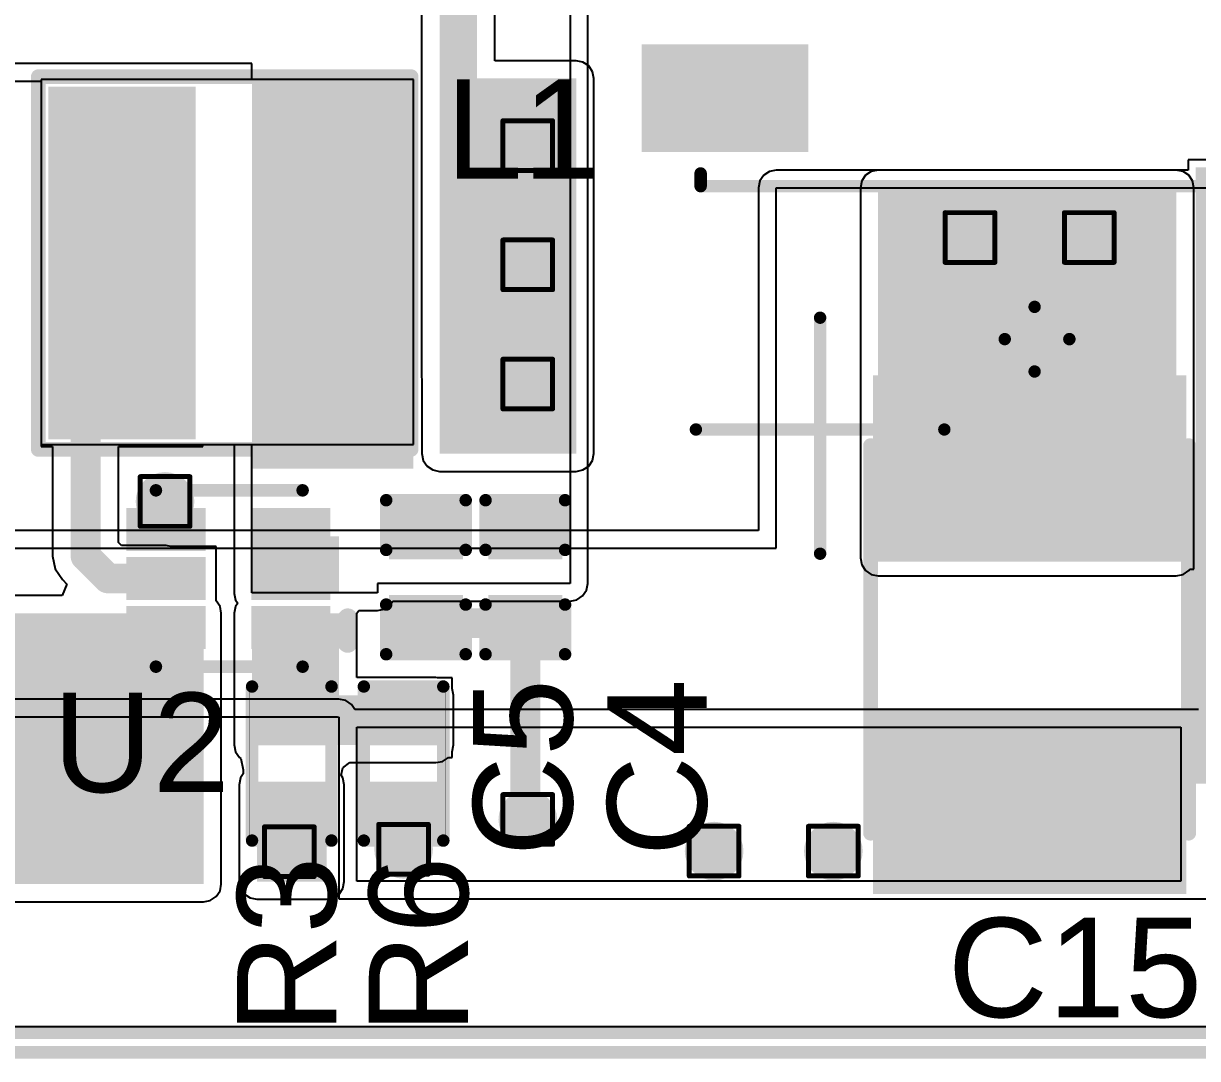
# Model space of a CAD drawing. Header units: inches. Extents: x 0 to 412, y -3 to 50.
# Drawn here: x 53.82 to 65.83, y -0.06 to 10.52 of the extents above; entities that cross this region are included whole.
import ezdxf

# ---------------------------------------------------------------- set-up
doc = ezdxf.new("R2010")
doc.units = ezdxf.units.IN
for name, color, linetype in [('Board_Outline', 56, 'Continuous'), ('Bottom Layer', 5, 'Continuous'), ('Bottom Overlay', 54, 'Continuous'), ('Bottom Solder', 6, 'Continuous'), ('Drill Drawing', 1, 'Continuous'), ('Top Layer', 1, 'Continuous'), ('Top Overlay', 2, 'Continuous'), ('Top Paste', 8, 'Continuous'), ('Top Solder', 216, 'Continuous'), ('Via Holes', 16, 'Continuous')]:
    doc.layers.add(name, color=color, linetype=linetype)
doc.styles.add('Arial', font='', dxfattribs={"height": 0.2})
doc.styles.get('Arial').set_extended_font_data('Arial')

msp = doc.modelspace()

# ---------------------------------------------------------------- hatches: boundary and pattern name
at = {"layer": 'Bottom Layer'}
msp.add_hatch(color=5, dxfattribs=at).paths.add_polyline_path([(58.077, 6.121), (59.474, 6.121), (59.474, 9.957), (58.077, 9.957)])
h = msp.add_hatch(color=5, dxfattribs=at)
edge = h.paths.add_edge_path()
edge.add_arc((58.979, 9.271), 0.3, 0, 360)
h = msp.add_hatch(color=5, dxfattribs=at)
edge = h.paths.add_edge_path()
edge.add_arc((63.5, 8.331), 0.3, 0, 360)
h = msp.add_hatch(color=5, dxfattribs=at)
edge = h.paths.add_edge_path()
edge.add_arc((64.719, 8.331), 0.3, 0, 360)
h = msp.add_hatch(color=5, dxfattribs=at)
edge = h.paths.add_edge_path()
edge.add_arc((58.979, 8.052), 0.3, 0, 360)
h = msp.add_hatch(color=5, dxfattribs=at)
edge = h.paths.add_edge_path()
edge.add_arc((58.979, 6.833), 0.3, 0, 360)
h = msp.add_hatch(color=5, dxfattribs=at)
edge = h.paths.add_edge_path()
edge.add_arc((55.27, 5.632), 0.3, 0, 360)
h = msp.add_hatch(color=5, dxfattribs=at)
edge = h.paths.add_edge_path()
edge.add_arc((58.979, 2.381), 0.3, 0, 360)
h = msp.add_hatch(color=5, dxfattribs=at)
edge = h.paths.add_edge_path()
edge.add_arc((56.54, 2.051), 0.3, 0, 360)
h = msp.add_hatch(color=5, dxfattribs=at)
edge = h.paths.add_edge_path()
edge.add_arc((57.709, 2.076), 0.3, 0, 360)
h = msp.add_hatch(color=5, dxfattribs=at)
edge = h.paths.add_edge_path()
edge.add_arc((60.884, 2.057), 0.3, 0, 360)
h = msp.add_hatch(color=5, dxfattribs=at)
edge = h.paths.add_edge_path()
edge.add_arc((62.103, 2.057), 0.3, 0, 360)
at = {"layer": 'Bottom Solder'}
msp.add_hatch(color=6, dxfattribs=at).paths.add_polyline_path([(65.806, 9.049), (73.459, 9.049), (73.459, 2.746), (65.806, 2.746)])
at = {"layer": 'Top Layer'}
for points in [[(60.246, 10.206), (61.746, 10.206), (61.746, 9.306), (60.246, 9.306)], [(56.159, 5.969), (57.81, 5.969), (57.81, 9.948), (56.159, 9.948)], [(54.18, 9.77), (55.48, 9.77), (55.48, 6.37), (54.18, 6.37)], [(56.28, 9.77), (57.58, 9.77), (57.58, 6.37), (56.28, 6.37)], [(62.56, 5.055), (65.608, 5.055), (65.608, 8.839), (62.56, 8.839)], [(62.61, 6.819), (65.61, 6.819), (65.61, 5.119), (62.61, 5.119)], [(58.255, 5.099), (57.62, 5.099), (57.62, 5.556), (58.255, 5.556)], [(59.271, 5.099), (58.636, 5.099), (58.636, 5.556), (59.271, 5.556)], [(54.945, 5.195), (54.945, 5.495), (55.615, 5.495), (55.615, 5.195)], [(56.221, 5.195), (56.221, 5.495), (56.891, 5.495), (56.891, 5.195)], [(56.159, 4.692), (57.048, 4.692), (57.048, 5.276), (56.159, 5.276)], [(54.945, 4.695), (54.945, 4.995), (55.615, 4.995), (55.615, 4.695)], [(56.221, 4.695), (56.221, 4.995), (56.891, 4.995), (56.891, 4.695)], [(58.255, 4.159), (57.62, 4.159), (57.62, 4.616), (58.255, 4.616)], [(59.271, 4.159), (58.636, 4.159), (58.636, 4.616), (59.271, 4.616)], [(55.664, 4.489), (48.019, 4.489), (48.019, 1.72), (55.664, 1.72)], [(54.945, 4.195), (54.945, 4.495), (55.615, 4.495), (55.615, 4.195)], [(56.159, 3.143), (57.048, 3.143), (57.048, 4.489), (56.159, 4.489)], [(56.221, 4.195), (56.221, 4.495), (56.891, 4.495), (56.891, 4.195)], [(56.21, 3.143), (58.039, 3.143), (58.039, 3.651), (56.21, 3.651)], [(56.248, 3.651), (56.883, 3.651), (56.883, 3.194), (56.248, 3.194)], [(58.026, 3.194), (57.391, 3.194), (57.391, 3.651), (58.026, 3.651)], [(62.61, 3.419), (65.61, 3.419), (65.61, 1.719), (62.61, 1.719)], [(56.21, 1.746), (56.921, 1.746), (56.921, 2.736), (56.21, 2.736)], [(56.248, 2.711), (56.883, 2.711), (56.883, 2.254), (56.248, 2.254)], [(58.026, 2.254), (57.391, 2.254), (57.391, 2.711), (58.026, 2.711)]]:
    msp.add_hatch(color=1, dxfattribs=at).paths.add_polyline_path(points)
h = msp.add_hatch(color=1, dxfattribs=at)
edge = h.paths.add_edge_path()
edge.add_arc((58.979, 9.271), 0.3, 0, 360)
h = msp.add_hatch(color=1, dxfattribs=at)
edge = h.paths.add_edge_path()
edge.add_arc((63.5, 8.331), 0.3, 0, 360)
h = msp.add_hatch(color=1, dxfattribs=at)
edge = h.paths.add_edge_path()
edge.add_arc((64.719, 8.331), 0.3, 0, 360)
h = msp.add_hatch(color=1, dxfattribs=at)
edge = h.paths.add_edge_path()
edge.add_arc((58.979, 8.052), 0.3, 0, 360)
h = msp.add_hatch(color=1, dxfattribs=at)
edge = h.paths.add_edge_path()
edge.add_arc((58.979, 6.833), 0.3, 0, 360)
h = msp.add_hatch(color=1, dxfattribs=at)
edge = h.paths.add_edge_path()
edge.add_arc((55.27, 5.632), 0.3, 0, 360)
h = msp.add_hatch(color=1, dxfattribs=at)
edge = h.paths.add_edge_path()
edge.add_arc((58.979, 2.381), 0.3, 0, 360)
h = msp.add_hatch(color=1, dxfattribs=at)
edge = h.paths.add_edge_path()
edge.add_arc((56.54, 2.051), 0.3, 0, 360)
h = msp.add_hatch(color=1, dxfattribs=at)
edge = h.paths.add_edge_path()
edge.add_arc((57.709, 2.076), 0.3, 0, 360)
h = msp.add_hatch(color=1, dxfattribs=at)
edge = h.paths.add_edge_path()
edge.add_arc((60.884, 2.057), 0.3, 0, 360)
h = msp.add_hatch(color=1, dxfattribs=at)
edge = h.paths.add_edge_path()
edge.add_arc((62.103, 2.057), 0.3, 0, 360)
at = {"layer": 'Top Paste'}
for points in [[(60.246, 10.206), (61.746, 10.206), (61.746, 9.306), (60.246, 9.306)], [(54.18, 9.77), (55.48, 9.77), (55.48, 6.37), (54.18, 6.37)], [(56.28, 9.77), (57.58, 9.77), (57.58, 6.37), (56.28, 6.37)], [(62.61, 6.819), (65.61, 6.819), (65.61, 5.119), (62.61, 5.119)], [(58.255, 5.099), (57.62, 5.099), (57.62, 5.556), (58.255, 5.556)], [(59.271, 5.099), (58.636, 5.099), (58.636, 5.556), (59.271, 5.556)], [(54.945, 5.195), (54.945, 5.495), (55.615, 5.495), (55.615, 5.195)], [(56.221, 5.195), (56.221, 5.495), (56.891, 5.495), (56.891, 5.195)], [(54.945, 4.695), (54.945, 4.995), (55.615, 4.995), (55.615, 4.695)], [(56.221, 4.695), (56.221, 4.995), (56.891, 4.995), (56.891, 4.695)], [(58.255, 4.159), (57.62, 4.159), (57.62, 4.616), (58.255, 4.616)], [(59.271, 4.159), (58.636, 4.159), (58.636, 4.616), (59.271, 4.616)], [(54.945, 4.195), (54.945, 4.495), (55.615, 4.495), (55.615, 4.195)], [(56.221, 4.195), (56.221, 4.495), (56.891, 4.495), (56.891, 4.195)], [(56.248, 3.651), (56.883, 3.651), (56.883, 3.194), (56.248, 3.194)], [(58.026, 3.194), (57.391, 3.194), (57.391, 3.651), (58.026, 3.651)], [(62.61, 3.419), (65.61, 3.419), (65.61, 1.719), (62.61, 1.719)], [(56.248, 2.711), (56.883, 2.711), (56.883, 2.254), (56.248, 2.254)], [(58.026, 2.254), (57.391, 2.254), (57.391, 2.711), (58.026, 2.711)]]:
    msp.add_hatch(color=8, dxfattribs=at).paths.add_polyline_path(points)
at = {"layer": 'Top Solder'}
for points in [[(60.144, 10.307), (61.847, 10.307), (61.847, 9.204), (60.144, 9.204)], [(54.078, 9.872), (55.582, 9.872), (55.582, 6.269), (54.078, 6.269)], [(56.178, 9.872), (57.682, 9.872), (57.682, 6.269), (56.178, 6.269)], [(62.508, 6.921), (65.711, 6.921), (65.711, 5.017), (62.508, 5.017)], [(54.875, 5.125), (54.875, 5.565), (55.685, 5.565), (55.685, 5.125)], [(56.151, 5.125), (56.151, 5.565), (56.961, 5.565), (56.961, 5.125)], [(58.315, 5.039), (57.56, 5.039), (57.56, 5.616), (58.315, 5.616)], [(59.331, 5.039), (58.576, 5.039), (58.576, 5.616), (59.331, 5.616)], [(54.875, 4.625), (54.875, 5.065), (55.685, 5.065), (55.685, 4.625)], [(56.151, 4.625), (56.151, 5.065), (56.961, 5.065), (56.961, 4.625)], [(54.875, 4.125), (54.875, 4.565), (55.685, 4.565), (55.685, 4.125)], [(56.151, 4.125), (56.151, 4.565), (56.961, 4.565), (56.961, 4.125)], [(58.315, 4.099), (57.56, 4.099), (57.56, 4.676), (58.315, 4.676)], [(59.331, 4.099), (58.576, 4.099), (58.576, 4.676), (59.331, 4.676)], [(56.193, 3.706), (56.938, 3.706), (56.938, 3.139), (56.193, 3.139)], [(58.081, 3.139), (57.336, 3.139), (57.336, 3.706), (58.081, 3.706)], [(62.508, 3.521), (65.711, 3.521), (65.711, 1.617), (62.508, 1.617)], [(56.193, 2.766), (56.938, 2.766), (56.938, 2.199), (56.193, 2.199)], [(58.081, 2.199), (57.336, 2.199), (57.336, 2.766), (58.081, 2.766)]]:
    msp.add_hatch(color=216, dxfattribs=at).paths.add_polyline_path(points)
at = {"layer": 'Via Holes'}
h = msp.add_hatch(color=7, dxfattribs=at)
edge = h.paths.add_edge_path()
edge.add_arc((58.979, 9.271), 0.15, 0, 360)
h = msp.add_hatch(color=7, dxfattribs=at)
edge = h.paths.add_edge_path()
edge.add_arc((63.5, 8.331), 0.15, 0, 360)
h = msp.add_hatch(color=7, dxfattribs=at)
edge = h.paths.add_edge_path()
edge.add_arc((64.719, 8.331), 0.15, 0, 360)
h = msp.add_hatch(color=7, dxfattribs=at)
edge = h.paths.add_edge_path()
edge.add_arc((58.979, 8.052), 0.15, 0, 360)
h = msp.add_hatch(color=7, dxfattribs=at)
edge = h.paths.add_edge_path()
edge.add_arc((58.979, 6.833), 0.15, 0, 360)
h = msp.add_hatch(color=7, dxfattribs=at)
edge = h.paths.add_edge_path()
edge.add_arc((55.27, 5.632), 0.15, 0, 360)
h = msp.add_hatch(color=7, dxfattribs=at)
edge = h.paths.add_edge_path()
edge.add_arc((58.979, 2.381), 0.15, 0, 360)
h = msp.add_hatch(color=7, dxfattribs=at)
edge = h.paths.add_edge_path()
edge.add_arc((56.54, 2.051), 0.15, 0, 360)
h = msp.add_hatch(color=7, dxfattribs=at)
edge = h.paths.add_edge_path()
edge.add_arc((57.709, 2.076), 0.15, 0, 360)
h = msp.add_hatch(color=7, dxfattribs=at)
edge = h.paths.add_edge_path()
edge.add_arc((60.884, 2.057), 0.15, 0, 360)
h = msp.add_hatch(color=7, dxfattribs=at)
edge = h.paths.add_edge_path()
edge.add_arc((62.103, 2.057), 0.15, 0, 360)

# ---------------------------------------------------------------- linework, layer by layer
at = {"layer": 'Board_Outline'}
msp.add_lwpolyline([(0, 0, 0.127, 0.127, 0), (83, 0, 0.127, 0.127, 0)], format="xyseb", dxfattribs=at)
at = {"layer": 'Bottom Layer'}
for p, q in [((57.892, 14.679), (57.892, 6.902)), ((58.643, 10.138), (58.643, 13.999)), ((59.474, 10.138), (58.643, 10.138)), ((59.543, 10.124), (59.474, 10.138)), ((59.602, 10.085), (59.543, 10.124)), ((59.642, 10.026), (59.602, 10.085)), ((59.655, 9.957), (59.642, 10.026)), ((59.655, 6.121), (59.655, 9.957)), ((73.535, 9.126), (65.73, 9.126)), ((65.73, 9.126), (65.73, 9.02)), ((61.449, 9.007), (61.391, 8.967)), ((61.519, 9.02), (61.449, 9.007)), ((65.73, 9.02), (61.519, 9.02)), ((61.351, 8.909), (61.338, 8.839)), ((61.391, 8.967), (61.351, 8.909)), ((61.338, 8.839), (61.338, 5.337)), ((61.519, 5.156), (61.519, 8.839)), ((61.519, 8.839), (73.439, 8.839)), ((57.892, 6.902), (57.896, 6.883)), ((57.896, 6.883), (57.896, 6.121)), ((57.896, 6.121), (57.91, 6.052)), ((57.91, 6.052), (57.949, 5.993)), ((59.602, 5.993), (59.642, 6.052)), ((59.642, 6.052), (59.655, 6.121)), ((57.949, 5.993), (58.008, 5.954)), ((58.008, 5.954), (58.077, 5.94)), ((58.077, 5.94), (59.474, 5.94)), ((59.474, 5.94), (59.543, 5.954)), ((59.543, 5.954), (59.602, 5.993)), ((55.171, 5.337), (28.248, 5.337)), ((55.181, 5.335), (55.171, 5.337)), ((55.36, 5.335), (55.181, 5.335)), ((55.37, 5.337), (55.36, 5.335)), ((61.338, 5.337), (55.37, 5.337)), ((28.067, 5.156), (55.171, 5.156)), ((55.171, 5.156), (55.175, 5.154)), ((55.175, 5.154), (55.365, 5.154)), ((55.365, 5.154), (55.37, 5.156)), ((55.37, 5.156), (61.519, 5.156)), ((57.048, 3.61), (47.955, 3.61)), ((57.118, 3.596), (57.048, 3.61)), ((57.177, 3.557), (57.118, 3.596)), ((57.211, 3.505), (57.177, 3.557)), ((65.837, 3.505), (57.211, 3.505)), ((47.973, 3.429), (57.031, 3.429)), ((57.031, 3.429), (57.046, 3.426)), ((57.046, 3.426), (57.048, 3.423)), ((57.048, 3.423), (57.048, 1.568)), ((57.23, 1.749), (57.23, 3.324)), ((57.23, 3.324), (65.656, 3.324)), ((65.656, 3.324), (65.656, 1.749)), ((65.656, 1.749), (57.23, 1.749)), ((57.048, 1.568), (75.768, 1.568)), ((76.911, 0.259), (47.955, 0.259))]:
    msp.add_line(p, q, dxfattribs=at)
msp.add_lwpolyline([(58.268, 6.902, 0.381, 0.381, 0), (58.268, 14.979, 0.381, 0.381, 0)], format="xyseb", dxfattribs=at)
msp.add_lwpolyline([(58.172, 6.902, 0.191, 0.191, 1), (58.363, 6.902, 0.191, 0.191, 1)], format="xyseb", close=True, dxfattribs=at)
at = {"layer": 'Bottom Overlay'}
for points in [[(61.968, 5.098, 0.127, 0.127, 0), (61.968, 7.511, 0.127, 0.127, 0)], [(60.698, 6.368, 0.127, 0.127, 0), (63.238, 6.368, 0.127, 0.127, 0)], [(41.774, 0.198, 0.127, 0.127, 0), (69.063, 0.198, 0.127, 0.127, 0)]]:
    msp.add_lwpolyline(points, format="xyseb", dxfattribs=at)
for points in [[(61.936, 7.511, 0.0635, 0.0635, 1), (61.999, 7.511, 0.0635, 0.0635, 1)], [(60.666, 6.368, 0.0635, 0.0635, 1), (60.729, 6.368, 0.0635, 0.0635, 1)], [(63.206, 6.368, 0.0635, 0.0635, 1), (63.269, 6.368, 0.0635, 0.0635, 1)], [(61.936, 5.098, 0.0635, 0.0635, 1), (61.999, 5.098, 0.0635, 0.0635, 1)]]:
    msp.add_lwpolyline(points, format="xyseb", close=True, dxfattribs=at)
at = {"layer": 'Drill Drawing'}
for points in [[(58.725, 9.525, 0.0508, 0.0508, 0), (59.233, 9.525, 0.0508, 0.0508, 0)], [(58.725, 9.017, 0.0508, 0.0508, 0), (58.725, 9.525, 0.0508, 0.0508, 0)], [(59.233, 9.017, 0.0508, 0.0508, 0), (59.233, 9.525, 0.0508, 0.0508, 0)], [(58.725, 9.017, 0.0508, 0.0508, 0), (59.233, 9.017, 0.0508, 0.0508, 0)], [(63.246, 8.585, 0.0508, 0.0508, 0), (63.754, 8.585, 0.0508, 0.0508, 0)], [(63.246, 8.077, 0.0508, 0.0508, 0), (63.246, 8.585, 0.0508, 0.0508, 0)], [(63.754, 8.077, 0.0508, 0.0508, 0), (63.754, 8.585, 0.0508, 0.0508, 0)], [(64.465, 8.585, 0.0508, 0.0508, 0), (64.973, 8.585, 0.0508, 0.0508, 0)], [(64.465, 8.077, 0.0508, 0.0508, 0), (64.465, 8.585, 0.0508, 0.0508, 0)], [(64.973, 8.077, 0.0508, 0.0508, 0), (64.973, 8.585, 0.0508, 0.0508, 0)], [(58.725, 8.306, 0.0508, 0.0508, 0), (59.233, 8.306, 0.0508, 0.0508, 0)], [(58.725, 7.798, 0.0508, 0.0508, 0), (58.725, 8.306, 0.0508, 0.0508, 0)], [(59.233, 7.798, 0.0508, 0.0508, 0), (59.233, 8.306, 0.0508, 0.0508, 0)], [(63.246, 8.077, 0.0508, 0.0508, 0), (63.754, 8.077, 0.0508, 0.0508, 0)], [(64.465, 8.077, 0.0508, 0.0508, 0), (64.973, 8.077, 0.0508, 0.0508, 0)], [(58.725, 7.798, 0.0508, 0.0508, 0), (59.233, 7.798, 0.0508, 0.0508, 0)], [(58.725, 7.087, 0.0508, 0.0508, 0), (59.233, 7.087, 0.0508, 0.0508, 0)], [(58.725, 6.579, 0.0508, 0.0508, 0), (58.725, 7.087, 0.0508, 0.0508, 0)], [(59.233, 6.579, 0.0508, 0.0508, 0), (59.233, 7.087, 0.0508, 0.0508, 0)], [(58.725, 6.579, 0.0508, 0.0508, 0), (59.233, 6.579, 0.0508, 0.0508, 0)], [(55.016, 5.886, 0.0508, 0.0508, 0), (55.524, 5.886, 0.0508, 0.0508, 0)], [(55.016, 5.378, 0.0508, 0.0508, 0), (55.016, 5.886, 0.0508, 0.0508, 0)], [(55.524, 5.378, 0.0508, 0.0508, 0), (55.524, 5.886, 0.0508, 0.0508, 0)], [(55.016, 5.378, 0.0508, 0.0508, 0), (55.524, 5.378, 0.0508, 0.0508, 0)], [(58.725, 2.635, 0.0508, 0.0508, 0), (59.233, 2.635, 0.0508, 0.0508, 0)], [(58.725, 2.127, 0.0508, 0.0508, 0), (58.725, 2.635, 0.0508, 0.0508, 0)], [(59.233, 2.127, 0.0508, 0.0508, 0), (59.233, 2.635, 0.0508, 0.0508, 0)], [(56.286, 2.305, 0.0508, 0.0508, 0), (56.794, 2.305, 0.0508, 0.0508, 0)], [(56.286, 1.797, 0.0508, 0.0508, 0), (56.286, 2.305, 0.0508, 0.0508, 0)], [(56.794, 1.797, 0.0508, 0.0508, 0), (56.794, 2.305, 0.0508, 0.0508, 0)], [(57.455, 2.33, 0.0508, 0.0508, 0), (57.963, 2.33, 0.0508, 0.0508, 0)], [(57.455, 1.822, 0.0508, 0.0508, 0), (57.455, 2.33, 0.0508, 0.0508, 0)], [(57.963, 1.822, 0.0508, 0.0508, 0), (57.963, 2.33, 0.0508, 0.0508, 0)], [(60.63, 2.311, 0.0508, 0.0508, 0), (61.138, 2.311, 0.0508, 0.0508, 0)], [(60.63, 1.803, 0.0508, 0.0508, 0), (60.63, 2.311, 0.0508, 0.0508, 0)], [(61.138, 1.803, 0.0508, 0.0508, 0), (61.138, 2.311, 0.0508, 0.0508, 0)], [(61.849, 2.311, 0.0508, 0.0508, 0), (62.357, 2.311, 0.0508, 0.0508, 0)], [(61.849, 1.803, 0.0508, 0.0508, 0), (61.849, 2.311, 0.0508, 0.0508, 0)], [(62.357, 1.803, 0.0508, 0.0508, 0), (62.357, 2.311, 0.0508, 0.0508, 0)], [(58.725, 2.127, 0.0508, 0.0508, 0), (59.233, 2.127, 0.0508, 0.0508, 0)], [(56.286, 1.797, 0.0508, 0.0508, 0), (56.794, 1.797, 0.0508, 0.0508, 0)], [(57.455, 1.822, 0.0508, 0.0508, 0), (57.963, 1.822, 0.0508, 0.0508, 0)], [(60.63, 1.803, 0.0508, 0.0508, 0), (61.138, 1.803, 0.0508, 0.0508, 0)], [(61.849, 1.803, 0.0508, 0.0508, 0), (62.357, 1.803, 0.0508, 0.0508, 0)]]:
    msp.add_lwpolyline(points, format="xyseb", dxfattribs=at)
for points in [[(58.712, 9.525, 0.0254, 0.0254, 1), (58.737, 9.525, 0.0254, 0.0254, 1)], [(58.712, 9.525, 0.0254, 0.0254, 1), (58.737, 9.525, 0.0254, 0.0254, 1)], [(59.22, 9.525, 0.0254, 0.0254, 1), (59.245, 9.525, 0.0254, 0.0254, 1)], [(59.22, 9.525, 0.0254, 0.0254, 1), (59.245, 9.525, 0.0254, 0.0254, 1)], [(58.712, 9.017, 0.0254, 0.0254, 1), (58.737, 9.017, 0.0254, 0.0254, 1)], [(58.712, 9.017, 0.0254, 0.0254, 1), (58.737, 9.017, 0.0254, 0.0254, 1)], [(59.22, 9.017, 0.0254, 0.0254, 1), (59.245, 9.017, 0.0254, 0.0254, 1)], [(59.22, 9.017, 0.0254, 0.0254, 1), (59.245, 9.017, 0.0254, 0.0254, 1)], [(63.233, 8.585, 0.0254, 0.0254, 1), (63.259, 8.585, 0.0254, 0.0254, 1)], [(63.233, 8.585, 0.0254, 0.0254, 1), (63.259, 8.585, 0.0254, 0.0254, 1)], [(63.741, 8.585, 0.0254, 0.0254, 1), (63.767, 8.585, 0.0254, 0.0254, 1)], [(63.741, 8.585, 0.0254, 0.0254, 1), (63.767, 8.585, 0.0254, 0.0254, 1)], [(64.453, 8.585, 0.0254, 0.0254, 1), (64.478, 8.585, 0.0254, 0.0254, 1)], [(64.453, 8.585, 0.0254, 0.0254, 1), (64.478, 8.585, 0.0254, 0.0254, 1)], [(64.96, 8.585, 0.0254, 0.0254, 1), (64.986, 8.585, 0.0254, 0.0254, 1)], [(64.96, 8.585, 0.0254, 0.0254, 1), (64.986, 8.585, 0.0254, 0.0254, 1)], [(58.712, 8.306, 0.0254, 0.0254, 1), (58.737, 8.306, 0.0254, 0.0254, 1)], [(58.712, 8.306, 0.0254, 0.0254, 1), (58.737, 8.306, 0.0254, 0.0254, 1)], [(59.22, 8.306, 0.0254, 0.0254, 1), (59.245, 8.306, 0.0254, 0.0254, 1)], [(59.22, 8.306, 0.0254, 0.0254, 1), (59.245, 8.306, 0.0254, 0.0254, 1)], [(63.233, 8.077, 0.0254, 0.0254, 1), (63.259, 8.077, 0.0254, 0.0254, 1)], [(63.233, 8.077, 0.0254, 0.0254, 1), (63.259, 8.077, 0.0254, 0.0254, 1)], [(63.741, 8.077, 0.0254, 0.0254, 1), (63.767, 8.077, 0.0254, 0.0254, 1)], [(63.741, 8.077, 0.0254, 0.0254, 1), (63.767, 8.077, 0.0254, 0.0254, 1)], [(64.453, 8.077, 0.0254, 0.0254, 1), (64.478, 8.077, 0.0254, 0.0254, 1)], [(64.453, 8.077, 0.0254, 0.0254, 1), (64.478, 8.077, 0.0254, 0.0254, 1)], [(64.96, 8.077, 0.0254, 0.0254, 1), (64.986, 8.077, 0.0254, 0.0254, 1)], [(64.96, 8.077, 0.0254, 0.0254, 1), (64.986, 8.077, 0.0254, 0.0254, 1)], [(58.712, 7.798, 0.0254, 0.0254, 1), (58.737, 7.798, 0.0254, 0.0254, 1)], [(58.712, 7.798, 0.0254, 0.0254, 1), (58.737, 7.798, 0.0254, 0.0254, 1)], [(59.22, 7.798, 0.0254, 0.0254, 1), (59.245, 7.798, 0.0254, 0.0254, 1)], [(59.22, 7.798, 0.0254, 0.0254, 1), (59.245, 7.798, 0.0254, 0.0254, 1)], [(58.712, 7.087, 0.0254, 0.0254, 1), (58.737, 7.087, 0.0254, 0.0254, 1)], [(58.712, 7.087, 0.0254, 0.0254, 1), (58.737, 7.087, 0.0254, 0.0254, 1)], [(59.22, 7.087, 0.0254, 0.0254, 1), (59.245, 7.087, 0.0254, 0.0254, 1)], [(59.22, 7.087, 0.0254, 0.0254, 1), (59.245, 7.087, 0.0254, 0.0254, 1)], [(58.712, 6.579, 0.0254, 0.0254, 1), (58.737, 6.579, 0.0254, 0.0254, 1)], [(58.712, 6.579, 0.0254, 0.0254, 1), (58.737, 6.579, 0.0254, 0.0254, 1)], [(59.22, 6.579, 0.0254, 0.0254, 1), (59.245, 6.579, 0.0254, 0.0254, 1)], [(59.22, 6.579, 0.0254, 0.0254, 1), (59.245, 6.579, 0.0254, 0.0254, 1)], [(55.004, 5.886, 0.0254, 0.0254, 1), (55.029, 5.886, 0.0254, 0.0254, 1)], [(55.004, 5.886, 0.0254, 0.0254, 1), (55.029, 5.886, 0.0254, 0.0254, 1)], [(55.512, 5.886, 0.0254, 0.0254, 1), (55.537, 5.886, 0.0254, 0.0254, 1)], [(55.512, 5.886, 0.0254, 0.0254, 1), (55.537, 5.886, 0.0254, 0.0254, 1)], [(55.004, 5.378, 0.0254, 0.0254, 1), (55.029, 5.378, 0.0254, 0.0254, 1)], [(55.004, 5.378, 0.0254, 0.0254, 1), (55.029, 5.378, 0.0254, 0.0254, 1)], [(55.512, 5.378, 0.0254, 0.0254, 1), (55.537, 5.378, 0.0254, 0.0254, 1)], [(55.512, 5.378, 0.0254, 0.0254, 1), (55.537, 5.378, 0.0254, 0.0254, 1)], [(58.712, 2.635, 0.0254, 0.0254, 1), (58.737, 2.635, 0.0254, 0.0254, 1)], [(58.712, 2.635, 0.0254, 0.0254, 1), (58.737, 2.635, 0.0254, 0.0254, 1)], [(59.22, 2.635, 0.0254, 0.0254, 1), (59.245, 2.635, 0.0254, 0.0254, 1)], [(59.22, 2.635, 0.0254, 0.0254, 1), (59.245, 2.635, 0.0254, 0.0254, 1)], [(56.274, 2.305, 0.0254, 0.0254, 1), (56.299, 2.305, 0.0254, 0.0254, 1)], [(56.274, 2.305, 0.0254, 0.0254, 1), (56.299, 2.305, 0.0254, 0.0254, 1)], [(56.782, 2.305, 0.0254, 0.0254, 1), (56.807, 2.305, 0.0254, 0.0254, 1)], [(56.782, 2.305, 0.0254, 0.0254, 1), (56.807, 2.305, 0.0254, 0.0254, 1)], [(57.442, 2.33, 0.0254, 0.0254, 1), (57.468, 2.33, 0.0254, 0.0254, 1)], [(57.442, 2.33, 0.0254, 0.0254, 1), (57.468, 2.33, 0.0254, 0.0254, 1)], [(57.95, 2.33, 0.0254, 0.0254, 1), (57.975, 2.33, 0.0254, 0.0254, 1)], [(57.95, 2.33, 0.0254, 0.0254, 1), (57.975, 2.33, 0.0254, 0.0254, 1)], [(60.617, 2.311, 0.0254, 0.0254, 1), (60.642, 2.311, 0.0254, 0.0254, 1)], [(60.617, 2.311, 0.0254, 0.0254, 1), (60.642, 2.311, 0.0254, 0.0254, 1)], [(61.125, 2.311, 0.0254, 0.0254, 1), (61.151, 2.311, 0.0254, 0.0254, 1)], [(61.125, 2.311, 0.0254, 0.0254, 1), (61.151, 2.311, 0.0254, 0.0254, 1)], [(61.836, 2.311, 0.0254, 0.0254, 1), (61.862, 2.311, 0.0254, 0.0254, 1)], [(61.836, 2.311, 0.0254, 0.0254, 1), (61.862, 2.311, 0.0254, 0.0254, 1)], [(62.344, 2.311, 0.0254, 0.0254, 1), (62.37, 2.311, 0.0254, 0.0254, 1)], [(62.344, 2.311, 0.0254, 0.0254, 1), (62.37, 2.311, 0.0254, 0.0254, 1)], [(58.712, 2.127, 0.0254, 0.0254, 1), (58.737, 2.127, 0.0254, 0.0254, 1)], [(58.712, 2.127, 0.0254, 0.0254, 1), (58.737, 2.127, 0.0254, 0.0254, 1)], [(59.22, 2.127, 0.0254, 0.0254, 1), (59.245, 2.127, 0.0254, 0.0254, 1)], [(59.22, 2.127, 0.0254, 0.0254, 1), (59.245, 2.127, 0.0254, 0.0254, 1)], [(56.274, 1.797, 0.0254, 0.0254, 1), (56.299, 1.797, 0.0254, 0.0254, 1)], [(56.274, 1.797, 0.0254, 0.0254, 1), (56.299, 1.797, 0.0254, 0.0254, 1)], [(56.782, 1.797, 0.0254, 0.0254, 1), (56.807, 1.797, 0.0254, 0.0254, 1)], [(56.782, 1.797, 0.0254, 0.0254, 1), (56.807, 1.797, 0.0254, 0.0254, 1)], [(57.442, 1.822, 0.0254, 0.0254, 1), (57.468, 1.822, 0.0254, 0.0254, 1)], [(57.442, 1.822, 0.0254, 0.0254, 1), (57.468, 1.822, 0.0254, 0.0254, 1)], [(57.95, 1.822, 0.0254, 0.0254, 1), (57.975, 1.822, 0.0254, 0.0254, 1)], [(57.95, 1.822, 0.0254, 0.0254, 1), (57.975, 1.822, 0.0254, 0.0254, 1)], [(60.617, 1.803, 0.0254, 0.0254, 1), (60.642, 1.803, 0.0254, 0.0254, 1)], [(60.617, 1.803, 0.0254, 0.0254, 1), (60.642, 1.803, 0.0254, 0.0254, 1)], [(61.125, 1.803, 0.0254, 0.0254, 1), (61.151, 1.803, 0.0254, 0.0254, 1)], [(61.125, 1.803, 0.0254, 0.0254, 1), (61.151, 1.803, 0.0254, 0.0254, 1)], [(61.836, 1.803, 0.0254, 0.0254, 1), (61.862, 1.803, 0.0254, 0.0254, 1)], [(61.836, 1.803, 0.0254, 0.0254, 1), (61.862, 1.803, 0.0254, 0.0254, 1)], [(62.344, 1.803, 0.0254, 0.0254, 1), (62.37, 1.803, 0.0254, 0.0254, 1)], [(62.344, 1.803, 0.0254, 0.0254, 1), (62.37, 1.803, 0.0254, 0.0254, 1)]]:
    msp.add_lwpolyline(points, format="xyseb", close=True, dxfattribs=at)
at = {"layer": 'Top Layer'}
for p, q in [((59.411, 10.88), (59.411, 4.794)), ((59.592, 4.794), (59.592, 10.88)), ((56.159, 10.109), (47.523, 10.109)), ((56.159, 9.948), (56.159, 10.109)), ((47.705, 9.928), (54.002, 9.928)), ((57.81, 9.948), (54.002, 9.948)), ((54.002, 9.948), (54.002, 6.216)), ((54.002, 9.928), (54.002, 6.193)), ((57.81, 9.948), (56.159, 9.948)), ((57.81, 6.216), (57.81, 9.948)), ((57.81, 6.216), (57.81, 9.948)), ((62.491, 9.007), (62.432, 8.967)), ((62.56, 9.02), (62.491, 9.007)), ((65.608, 9.02), (62.56, 9.02)), ((65.678, 9.007), (65.608, 9.02)), ((65.736, 8.967), (65.678, 9.007)), ((62.393, 8.909), (62.379, 8.839)), ((62.432, 8.967), (62.393, 8.909)), ((65.776, 8.909), (65.736, 8.967)), ((65.789, 8.839), (65.776, 8.909)), ((62.379, 8.839), (62.379, 5.055)), ((65.789, 5.055), (65.789, 8.839)), ((54.002, 6.216), (57.81, 6.216)), ((54.002, 6.193), (54.121, 6.193)), ((54.121, 6.193), (54.121, 5.073)), ((54.794, 5.213), (54.794, 6.193)), ((54.794, 6.193), (55.658, 6.193)), ((55.658, 6.193), (55.658, 6.216)), ((55.658, 6.216), (55.978, 6.216)), ((55.978, 6.216), (55.978, 5.276)), ((56.159, 4.699), (56.159, 6.216)), ((56.159, 6.216), (57.81, 6.216)), ((54.826, 5.181), (54.794, 5.213)), ((55.28, 5.181), (54.826, 5.181)), ((55.325, 5.172), (55.28, 5.181)), ((55.793, 5.172), (55.325, 5.172)), ((55.793, 4.616), (55.793, 5.172)), ((55.978, 5.276), (55.978, 4.692)), ((54.121, 5.073), (54.147, 4.944)), ((62.379, 5.055), (62.393, 4.985)), ((65.787, 5.044), (65.789, 5.055)), ((65.787, 4.941), (65.787, 5.044)), ((54.147, 4.944), (54.22, 4.835)), ((62.393, 4.985), (62.432, 4.926)), ((62.432, 4.926), (62.491, 4.887)), ((65.678, 4.887), (65.736, 4.926)), ((65.736, 4.926), (65.746, 4.941)), ((65.746, 4.941), (65.787, 4.941)), ((54.22, 4.835), (54.267, 4.788)), ((62.491, 4.887), (62.56, 4.873)), ((62.56, 4.873), (65.608, 4.873)), ((65.608, 4.873), (65.678, 4.887)), ((54.267, 4.788), (54.218, 4.67)), ((55.978, 4.692), (55.992, 4.623)), ((57.442, 4.699), (56.159, 4.699)), ((58.433, 4.794), (57.442, 4.794)), ((57.442, 4.794), (57.442, 4.699)), ((58.458, 4.794), (58.433, 4.794)), ((58.433, 4.794), (58.433, 4.794)), ((59.411, 4.794), (58.458, 4.794)), ((58.458, 4.794), (58.458, 4.794)), ((59.539, 4.666), (59.578, 4.724)), ((59.578, 4.724), (59.592, 4.794)), ((54.218, 4.67), (51.17, 4.67)), ((55.832, 4.558), (55.793, 4.616)), ((55.992, 4.623), (56.013, 4.591)), ((56.013, 4.591), (55.992, 4.558)), ((57.511, 4.532), (57.57, 4.571)), ((57.57, 4.571), (57.598, 4.613)), ((57.598, 4.613), (58.433, 4.613)), ((58.433, 4.613), (58.433, 4.613)), ((58.433, 4.613), (58.458, 4.613)), ((58.458, 4.613), (58.458, 4.613)), ((58.458, 4.613), (59.411, 4.613)), ((59.411, 4.613), (59.48, 4.626)), ((59.48, 4.626), (59.539, 4.666)), ((55.845, 4.489), (55.832, 4.558)), ((55.845, 1.72), (55.845, 4.489)), ((55.992, 4.558), (55.978, 4.489)), ((55.978, 4.489), (55.978, 3.143)), ((57.23, 4.489), (57.253, 4.518)), ((57.23, 3.832), (57.23, 4.489)), ((57.253, 4.518), (57.442, 4.518)), ((57.442, 4.518), (57.511, 4.532)), ((58.039, 3.832), (57.23, 3.832)), ((58.057, 3.829), (58.039, 3.832)), ((58.204, 3.829), (58.057, 3.829)), ((58.204, 3.724), (58.204, 3.829)), ((58.206, 3.72), (58.204, 3.724)), ((58.22, 3.651), (58.206, 3.72)), ((58.22, 3.143), (58.22, 3.651)), ((55.978, 3.143), (55.992, 3.073)), ((58.206, 3.073), (58.22, 3.143)), ((55.992, 3.073), (56.031, 3.015)), ((56.031, 3.015), (56.045, 3.005)), ((56.045, 3.005), (56.07, 2.889)), ((58.108, 2.975), (58.167, 3.015)), ((58.167, 3.015), (58.168, 3.016)), ((58.168, 3.016), (58.204, 3.016)), ((58.204, 3.07), (58.206, 3.073)), ((58.204, 3.016), (58.204, 3.07)), ((56.07, 2.889), (56.07, 2.847)), ((57.07, 2.835), (57.088, 2.909)), ((57.088, 2.909), (57.158, 2.962)), ((57.158, 2.962), (58.039, 2.962)), ((58.039, 2.962), (58.108, 2.975)), ((56.043, 2.806), (56.029, 2.736)), ((56.07, 2.847), (56.043, 2.806)), ((57.089, 2.806), (57.07, 2.835)), ((57.103, 2.736), (57.089, 2.806)), ((56.029, 2.736), (56.029, 1.746)), ((57.103, 1.746), (57.103, 2.736)), ((55.832, 1.651), (55.845, 1.72)), ((56.029, 1.746), (56.043, 1.676)), ((57.089, 1.676), (57.103, 1.746)), ((55.733, 1.553), (55.792, 1.592)), ((55.792, 1.592), (55.832, 1.651)), ((56.043, 1.676), (56.082, 1.618)), ((56.082, 1.618), (56.141, 1.578)), ((56.141, 1.578), (56.21, 1.565)), ((56.21, 1.565), (56.921, 1.565)), ((56.921, 1.565), (56.991, 1.578)), ((56.991, 1.578), (57.05, 1.618)), ((57.05, 1.618), (57.089, 1.676)), ((48.432, 1.539), (55.664, 1.539)), ((55.664, 1.539), (55.733, 1.553)), ((79.413, 0.259), (45.358, 0.259))]:
    msp.add_line(p, q, dxfattribs=at)
for points in [[(54.458, 7.698, 0.305, 0.305, 0), (54.83, 8.07, 0.305, 0.305, 0)], [(54.458, 5.073, 0.305, 0.305, 0), (54.458, 7.698, 0.305, 0.305, 0)], [(55.27, 5.632, 0.305, 0.305, 0), (55.28, 5.622, 0.305, 0.305, 0)], [(55.28, 5.345, 0.305, 0.305, 0), (55.28, 5.622, 0.305, 0.305, 0)], [(54.458, 5.073, 0.305, 0.305, 0), (54.686, 4.845, 0.305, 0.305, 0)], [(54.686, 4.845, 0.305, 0.305, 0), (55.28, 4.845, 0.305, 0.305, 0)], [(57.937, 4.387, 0.305, 0.305, 0), (58.953, 4.387, 0.305, 0.305, 0)], [(58.953, 2.279, 0.305, 0.305, 0), (58.953, 4.387, 0.305, 0.305, 0)], [(56.566, 2.076, 0.305, 0.305, 0), (56.566, 2.482, 0.305, 0.305, 0)], [(57.709, 2.076, 0.305, 0.305, 0), (57.709, 2.482, 0.305, 0.305, 0)], [(58.953, 2.279, 0.305, 0.305, 0), (58.979, 2.254, 0.305, 0.305, 0)], [(56.54, 2.051, 0.305, 0.305, 0), (56.566, 2.076, 0.305, 0.305, 0)]]:
    msp.add_lwpolyline(points, format="xyseb", dxfattribs=at)
for points in [[(54.754, 8.07, 0.152, 0.152, 1), (54.906, 8.07, 0.152, 0.152, 1)], [(54.381, 7.698, 0.152, 0.152, 1), (54.534, 7.698, 0.152, 0.152, 1)], [(54.381, 7.698, 0.152, 0.152, 1), (54.534, 7.698, 0.152, 0.152, 1)], [(55.194, 5.632, 0.152, 0.152, 1), (55.347, 5.632, 0.152, 0.152, 1)], [(55.204, 5.622, 0.152, 0.152, 1), (55.356, 5.622, 0.152, 0.152, 1)], [(55.204, 5.622, 0.152, 0.152, 1), (55.356, 5.622, 0.152, 0.152, 1)], [(55.204, 5.345, 0.152, 0.152, 1), (55.356, 5.345, 0.152, 0.152, 1)], [(54.381, 5.073, 0.152, 0.152, 1), (54.534, 5.073, 0.152, 0.152, 1)], [(54.381, 5.073, 0.152, 0.152, 1), (54.534, 5.073, 0.152, 0.152, 1)], [(54.61, 4.845, 0.152, 0.152, 1), (54.762, 4.845, 0.152, 0.152, 1)], [(54.61, 4.845, 0.152, 0.152, 1), (54.762, 4.845, 0.152, 0.152, 1)], [(55.204, 4.845, 0.152, 0.152, 1), (55.356, 4.845, 0.152, 0.152, 1)], [(57.861, 4.387, 0.152, 0.152, 1), (58.014, 4.387, 0.152, 0.152, 1)], [(58.877, 4.387, 0.152, 0.152, 1), (59.03, 4.387, 0.152, 0.152, 1)], [(58.877, 4.387, 0.152, 0.152, 1), (59.03, 4.387, 0.152, 0.152, 1)], [(56.49, 2.482, 0.152, 0.152, 1), (56.642, 2.482, 0.152, 0.152, 1)], [(57.633, 2.482, 0.152, 0.152, 1), (57.785, 2.482, 0.152, 0.152, 1)], [(58.877, 2.279, 0.152, 0.152, 1), (59.03, 2.279, 0.152, 0.152, 1)], [(58.877, 2.279, 0.152, 0.152, 1), (59.03, 2.279, 0.152, 0.152, 1)], [(58.903, 2.254, 0.152, 0.152, 1), (59.055, 2.254, 0.152, 0.152, 1)], [(56.464, 2.051, 0.152, 0.152, 1), (56.617, 2.051, 0.152, 0.152, 1)], [(56.49, 2.076, 0.152, 0.152, 1), (56.642, 2.076, 0.152, 0.152, 1)], [(56.49, 2.076, 0.152, 0.152, 1), (56.642, 2.076, 0.152, 0.152, 1)], [(57.633, 2.076, 0.152, 0.152, 1), (57.785, 2.076, 0.152, 0.152, 1)]]:
    msp.add_lwpolyline(points, format="xyseb", close=True, dxfattribs=at)
at = {"layer": 'Top Overlay'}
for points in [[(53.975, 9.975, 0.152, 0.152, 0), (57.785, 9.975, 0.152, 0.152, 0)], [(53.975, 6.165, 0.152, 0.152, 0), (53.975, 9.975, 0.152, 0.152, 0)], [(57.785, 6.165, 0.152, 0.152, 0), (57.785, 9.975, 0.152, 0.152, 0)], [(60.746, 8.856, 0.127, 0.127, 0), (60.746, 8.986, 0.127, 0.127, 0)], [(60.746, 8.856, 0.127, 0.127, 0), (78.746, 8.856, 0.127, 0.127, 0)], [(64.16, 6.961, 0.127, 0.127, 0), (64.16, 7.622, 0.127, 0.127, 0)], [(63.856, 7.292, 0.127, 0.127, 0), (64.516, 7.292, 0.127, 0.127, 0)], [(62.484, 2.241, 0.152, 0.152, 0), (62.484, 6.203, 0.152, 0.152, 0)], [(65.735, 2.241, 0.152, 0.152, 0), (65.735, 6.203, 0.152, 0.152, 0)], [(53.975, 6.165, 0.152, 0.152, 0), (57.785, 6.165, 0.152, 0.152, 0)], [(55.177, 5.746, 0.127, 0.127, 0), (56.677, 5.746, 0.127, 0.127, 0)], [(57.531, 5.645, 0.127, 0.127, 0), (58.344, 5.645, 0.127, 0.127, 0)], [(57.531, 5.137, 0.127, 0.127, 0), (57.531, 5.645, 0.127, 0.127, 0)], [(58.344, 5.137, 0.127, 0.127, 0), (58.344, 5.645, 0.127, 0.127, 0)], [(58.547, 5.137, 0.127, 0.127, 0), (58.547, 5.645, 0.127, 0.127, 0)], [(58.547, 5.645, 0.127, 0.127, 0), (59.36, 5.645, 0.127, 0.127, 0)], [(59.36, 5.137, 0.127, 0.127, 0), (59.36, 5.645, 0.127, 0.127, 0)], [(57.531, 4.07, 0.127, 0.127, 0), (57.531, 4.578, 0.127, 0.127, 0)], [(58.344, 4.07, 0.127, 0.127, 0), (58.344, 4.578, 0.127, 0.127, 0)], [(58.547, 4.07, 0.127, 0.127, 0), (58.547, 4.578, 0.127, 0.127, 0)], [(59.36, 4.07, 0.127, 0.127, 0), (59.36, 4.578, 0.127, 0.127, 0)], [(57.011, 4.312, 0.2, 0.2, 0), (57.138, 4.439, 0.2, 0.2, 0)], [(57.138, 4.185, 0.2, 0.2, 0), (57.138, 4.439, 0.2, 0.2, 0)], [(57.011, 4.312, 0.2, 0.2, 0), (57.138, 4.185, 0.2, 0.2, 0)], [(57.531, 4.07, 0.127, 0.127, 0), (58.344, 4.07, 0.127, 0.127, 0)], [(58.547, 4.07, 0.127, 0.127, 0), (59.36, 4.07, 0.127, 0.127, 0)], [(55.177, 3.943, 0.127, 0.127, 0), (56.677, 3.943, 0.127, 0.127, 0)], [(56.159, 3.74, 0.127, 0.127, 0), (56.972, 3.74, 0.127, 0.127, 0)], [(56.159, 2.165, 0.127, 0.127, 0), (56.159, 3.74, 0.127, 0.127, 0)], [(56.134, 2.14, 0.00323, 0.00323, 0), (56.134, 3.765, 0.00323, 0.00323, 0)], [(56.972, 2.165, 0.127, 0.127, 0), (56.972, 3.74, 0.127, 0.127, 0)], [(57.302, 2.165, 0.127, 0.127, 0), (57.302, 3.74, 0.127, 0.127, 0)], [(57.302, 3.74, 0.127, 0.127, 0), (58.115, 3.74, 0.127, 0.127, 0)], [(58.115, 2.165, 0.127, 0.127, 0), (58.115, 3.74, 0.127, 0.127, 0)], [(58.141, 2.14, 0.00323, 0.00323, 0), (58.141, 3.765, 0.00323, 0.00323, 0)], [(56.159, 2.165, 0.127, 0.127, 0), (56.972, 2.165, 0.127, 0.127, 0)], [(57.302, 2.165, 0.127, 0.127, 0), (58.115, 2.165, 0.127, 0.127, 0)]]:
    msp.add_lwpolyline(points, format="xyseb", dxfattribs=at)
for points in [[(53.937, 9.975, 0.076, 0.076, 1), (54.013, 9.975, 0.076, 0.076, 1)], [(53.937, 9.975, 0.076, 0.076, 1), (54.013, 9.975, 0.076, 0.076, 1)], [(57.747, 9.975, 0.076, 0.076, 1), (57.823, 9.975, 0.076, 0.076, 1)], [(57.747, 9.975, 0.076, 0.076, 1), (57.823, 9.975, 0.076, 0.076, 1)], [(60.714, 8.986, 0.0635, 0.0635, 1), (60.778, 8.986, 0.0635, 0.0635, 1)], [(60.714, 8.856, 0.0635, 0.0635, 1), (60.778, 8.856, 0.0635, 0.0635, 1)], [(60.714, 8.856, 0.0635, 0.0635, 1), (60.778, 8.856, 0.0635, 0.0635, 1)], [(64.129, 7.622, 0.0635, 0.0635, 1), (64.192, 7.622, 0.0635, 0.0635, 1)], [(63.824, 7.292, 0.0635, 0.0635, 1), (63.887, 7.292, 0.0635, 0.0635, 1)], [(64.484, 7.292, 0.0635, 0.0635, 1), (64.548, 7.292, 0.0635, 0.0635, 1)], [(64.129, 6.961, 0.0635, 0.0635, 1), (64.192, 6.961, 0.0635, 0.0635, 1)], [(62.446, 6.203, 0.0762, 0.0762, 1), (62.522, 6.203, 0.0762, 0.0762, 1)], [(65.697, 6.203, 0.0762, 0.0762, 1), (65.773, 6.203, 0.0762, 0.0762, 1)], [(53.937, 6.165, 0.076, 0.076, 1), (54.013, 6.165, 0.076, 0.076, 1)], [(53.937, 6.165, 0.076, 0.076, 1), (54.013, 6.165, 0.076, 0.076, 1)], [(57.747, 6.165, 0.076, 0.076, 1), (57.823, 6.165, 0.076, 0.076, 1)], [(57.747, 6.165, 0.076, 0.076, 1), (57.823, 6.165, 0.076, 0.076, 1)], [(55.145, 5.746, 0.0635, 0.0635, 1), (55.209, 5.746, 0.0635, 0.0635, 1)], [(56.645, 5.746, 0.0635, 0.0635, 1), (56.709, 5.746, 0.0635, 0.0635, 1)], [(57.499, 5.645, 0.0635, 0.0635, 1), (57.563, 5.645, 0.0635, 0.0635, 1)], [(57.499, 5.645, 0.0635, 0.0635, 1), (57.563, 5.645, 0.0635, 0.0635, 1)], [(58.312, 5.645, 0.0635, 0.0635, 1), (58.376, 5.645, 0.0635, 0.0635, 1)], [(58.312, 5.645, 0.0635, 0.0635, 1), (58.376, 5.645, 0.0635, 0.0635, 1)], [(58.515, 5.645, 0.0635, 0.0635, 1), (58.579, 5.645, 0.0635, 0.0635, 1)], [(58.515, 5.645, 0.0635, 0.0635, 1), (58.579, 5.645, 0.0635, 0.0635, 1)], [(59.328, 5.645, 0.0635, 0.0635, 1), (59.392, 5.645, 0.0635, 0.0635, 1)], [(59.328, 5.645, 0.0635, 0.0635, 1), (59.392, 5.645, 0.0635, 0.0635, 1)], [(57.499, 5.137, 0.0635, 0.0635, 1), (57.563, 5.137, 0.0635, 0.0635, 1)], [(58.312, 5.137, 0.0635, 0.0635, 1), (58.376, 5.137, 0.0635, 0.0635, 1)], [(58.515, 5.137, 0.0635, 0.0635, 1), (58.579, 5.137, 0.0635, 0.0635, 1)], [(59.328, 5.137, 0.0635, 0.0635, 1), (59.392, 5.137, 0.0635, 0.0635, 1)], [(57.499, 4.578, 0.0635, 0.0635, 1), (57.563, 4.578, 0.0635, 0.0635, 1)], [(58.312, 4.578, 0.0635, 0.0635, 1), (58.376, 4.578, 0.0635, 0.0635, 1)], [(58.515, 4.578, 0.0635, 0.0635, 1), (58.579, 4.578, 0.0635, 0.0635, 1)], [(59.328, 4.578, 0.0635, 0.0635, 1), (59.392, 4.578, 0.0635, 0.0635, 1)], [(57.088, 4.439, 0.1, 0.1, 1), (57.188, 4.439, 0.1, 0.1, 1)], [(57.088, 4.439, 0.1, 0.1, 1), (57.188, 4.439, 0.1, 0.1, 1)], [(56.961, 4.312, 0.1, 0.1, 1), (57.061, 4.312, 0.1, 0.1, 1)], [(56.961, 4.312, 0.1, 0.1, 1), (57.061, 4.312, 0.1, 0.1, 1)], [(57.088, 4.185, 0.1, 0.1, 1), (57.188, 4.185, 0.1, 0.1, 1)], [(57.088, 4.185, 0.1, 0.1, 1), (57.188, 4.185, 0.1, 0.1, 1)], [(57.499, 4.07, 0.0635, 0.0635, 1), (57.563, 4.07, 0.0635, 0.0635, 1)], [(57.499, 4.07, 0.0635, 0.0635, 1), (57.563, 4.07, 0.0635, 0.0635, 1)], [(58.312, 4.07, 0.0635, 0.0635, 1), (58.376, 4.07, 0.0635, 0.0635, 1)], [(58.312, 4.07, 0.0635, 0.0635, 1), (58.376, 4.07, 0.0635, 0.0635, 1)], [(58.515, 4.07, 0.0635, 0.0635, 1), (58.579, 4.07, 0.0635, 0.0635, 1)], [(58.515, 4.07, 0.0635, 0.0635, 1), (58.579, 4.07, 0.0635, 0.0635, 1)], [(59.328, 4.07, 0.0635, 0.0635, 1), (59.392, 4.07, 0.0635, 0.0635, 1)], [(59.328, 4.07, 0.0635, 0.0635, 1), (59.392, 4.07, 0.0635, 0.0635, 1)], [(55.145, 3.943, 0.0635, 0.0635, 1), (55.209, 3.943, 0.0635, 0.0635, 1)], [(56.645, 3.943, 0.0635, 0.0635, 1), (56.709, 3.943, 0.0635, 0.0635, 1)], [(56.128, 3.74, 0.0635, 0.0635, 1), (56.191, 3.74, 0.0635, 0.0635, 1)], [(56.128, 3.74, 0.0635, 0.0635, 1), (56.191, 3.74, 0.0635, 0.0635, 1)], [(56.133, 3.765, 0.00161, 0.00161, 1), (56.135, 3.765, 0.00161, 0.00161, 1)], [(56.94, 3.74, 0.0635, 0.0635, 1), (57.004, 3.74, 0.0635, 0.0635, 1)], [(56.94, 3.74, 0.0635, 0.0635, 1), (57.004, 3.74, 0.0635, 0.0635, 1)], [(57.271, 3.74, 0.0635, 0.0635, 1), (57.334, 3.74, 0.0635, 0.0635, 1)], [(57.271, 3.74, 0.0635, 0.0635, 1), (57.334, 3.74, 0.0635, 0.0635, 1)], [(58.083, 3.74, 0.0635, 0.0635, 1), (58.147, 3.74, 0.0635, 0.0635, 1)], [(58.083, 3.74, 0.0635, 0.0635, 1), (58.147, 3.74, 0.0635, 0.0635, 1)], [(58.14, 3.765, 0.00161, 0.00161, 1), (58.141, 3.765, 0.00161, 0.00161, 1)], [(62.446, 2.241, 0.0762, 0.0762, 1), (62.522, 2.241, 0.0762, 0.0762, 1)], [(65.697, 2.241, 0.0762, 0.0762, 1), (65.773, 2.241, 0.0762, 0.0762, 1)], [(56.128, 2.165, 0.0635, 0.0635, 1), (56.191, 2.165, 0.0635, 0.0635, 1)], [(56.128, 2.165, 0.0635, 0.0635, 1), (56.191, 2.165, 0.0635, 0.0635, 1)], [(56.94, 2.165, 0.0635, 0.0635, 1), (57.004, 2.165, 0.0635, 0.0635, 1)], [(56.94, 2.165, 0.0635, 0.0635, 1), (57.004, 2.165, 0.0635, 0.0635, 1)], [(57.271, 2.165, 0.0635, 0.0635, 1), (57.334, 2.165, 0.0635, 0.0635, 1)], [(57.271, 2.165, 0.0635, 0.0635, 1), (57.334, 2.165, 0.0635, 0.0635, 1)], [(58.083, 2.165, 0.0635, 0.0635, 1), (58.147, 2.165, 0.0635, 0.0635, 1)], [(58.083, 2.165, 0.0635, 0.0635, 1), (58.147, 2.165, 0.0635, 0.0635, 1)], [(56.133, 2.14, 0.00161, 0.00161, 1), (56.135, 2.14, 0.00161, 0.00161, 1)], [(58.14, 2.14, 0.00161, 0.00161, 1), (58.141, 2.14, 0.00161, 0.00161, 1)]]:
    msp.add_lwpolyline(points, format="xyseb", close=True, dxfattribs=at)

# ---------------------------------------------------------------- texts
at = {"layer": 'Top Overlay', "style": 'Arial'}
for s, p in [('L1', (58.137, 8.934)), ('U2', (54.119, 2.66)), ('C15', (63.272, 0.359))]:
    msp.add_text(s, height=1.016, dxfattribs=at).set_placement(p)
for s, p in [('C5', (59.436, 2.004)), ('C4', (60.807, 2.004)), ('R3', (57.023, 0.188)), ('R6', (58.369, 0.188))]:
    msp.add_text(s, height=1.016, rotation=90, dxfattribs=at).set_placement(p)

doc.saveas('drawing.dxf')
